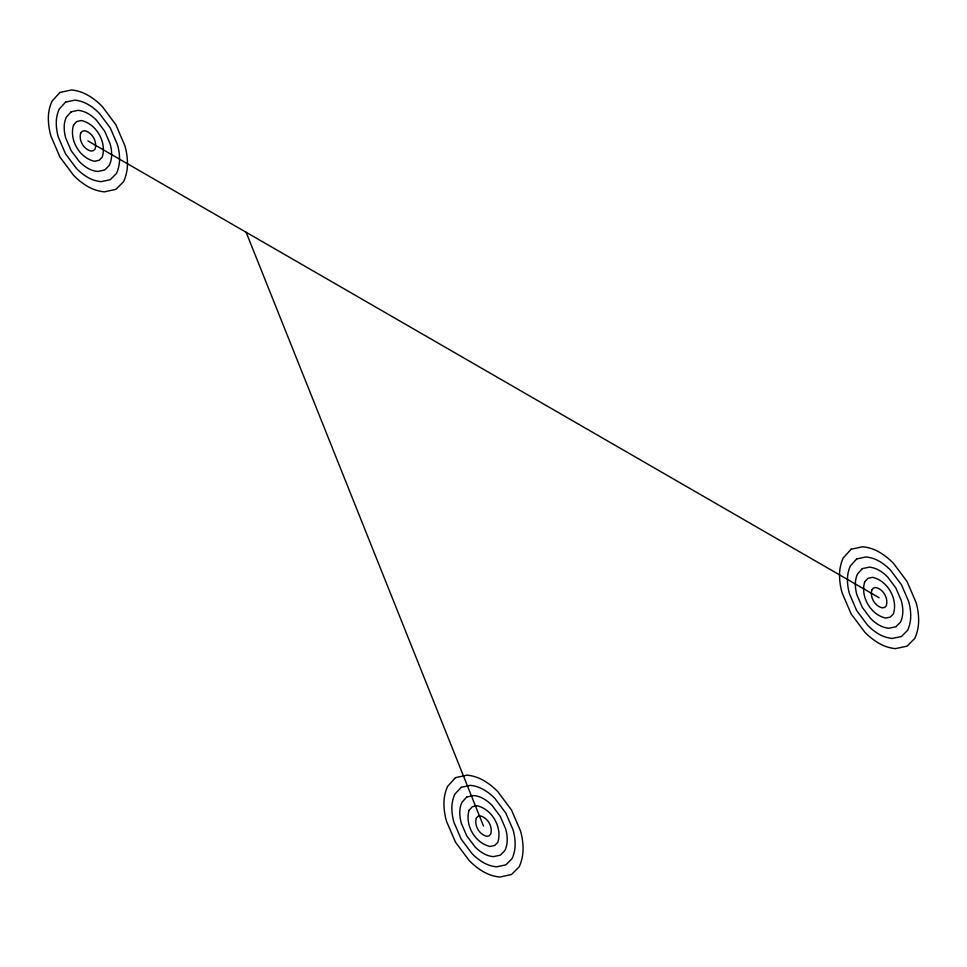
<?xml version="1.0" encoding="UTF-8"?>
<svg xmlns="http://www.w3.org/2000/svg" width="967" height="967" viewBox="0 0 967 967"><rect width="100%" height="100%" fill="white"/><g stroke="black" fill="none" stroke-linecap="round" stroke-linejoin="round"><path stroke-width="1.45" d="M87.912 140.904L879.088 597.703M246.138 232.261L483.5 826.096M73.54 125.045C68.947 139.731 79.451 157.911 94.464 161.284L99.093 160.292L102.188 157.186C107.011 142.403 96.519 123.945 81.349 120.524L76.719 121.528L73.54 125.045M80.72 132.975C78.436 140.324 83.682 149.414 91.188 151.094L93.509 150.598L95.056 149.051C97.462 141.653 92.216 132.431 84.637 130.714L82.316 131.222L80.72 132.975M469.128 810.225C464.547 824.911 475.039 843.103 490.051 846.476L494.693 845.472L497.787 842.378C502.598 827.583 492.118 809.125 476.949 805.716L472.307 806.708L469.128 810.225M476.32 818.155C474.023 825.504 479.269 834.594 486.776 836.286L489.097 835.778L490.644 834.231C493.049 826.833 487.803 817.611 480.224 815.906L477.903 816.402L476.32 818.155M864.716 581.832C860.134 596.518 870.638 614.71 885.651 618.082L890.281 617.079L893.375 613.985C898.186 599.189 887.706 580.732 872.536 577.323L867.907 578.314L864.716 581.832M871.908 589.761C869.611 597.11 874.857 606.2 882.363 607.892L884.684 607.385L886.231 605.838C888.637 598.44 883.403 589.217 875.812 587.513L873.491 588.009L871.908 589.761M59.942 92.457L51.976 101.245A40.819 40.819 0 0 0 48.35 118.071A63.931 63.931 0 0 0 50.997 136.274L59.942 157.053L73.468 175.184A63.931 63.931 0 0 0 87.912 186.583A40.819 40.819 0 0 0 104.291 191.853L115.883 189.363L123.619 181.615A43.346 43.346 0 0 0 127.463 163.749A63.931 63.931 0 0 0 124.816 145.534L115.883 124.755L102.357 106.624A63.931 63.931 0 0 0 87.912 95.225A40.819 40.819 0 0 0 71.522 89.955L59.942 92.457M65.526 102.151L59.168 109.174A32.66 32.66 0 0 0 56.267 122.64A51.142 51.142 0 0 0 58.383 137.205L65.526 153.826L76.357 168.331A51.142 51.142 0 0 0 87.912 177.457A32.66 32.66 0 0 0 101.015 181.663L110.286 179.669L116.475 173.468A34.679 34.679 0 0 0 119.557 159.18A51.142 51.142 0 0 0 117.442 144.615L110.286 127.982L99.468 113.49A51.142 51.142 0 0 0 87.912 104.363A32.66 32.66 0 0 0 74.797 100.145L65.526 102.151M71.123 111.834L66.348 117.104A24.489 24.489 0 0 0 64.173 127.209A38.354 38.354 0 0 0 65.768 138.136L71.123 150.598L79.246 161.477A38.354 38.354 0 0 0 87.912 168.318A24.489 24.489 0 0 0 97.74 171.473L104.69 169.974L109.331 165.333A26 26 0 0 0 111.64 154.611A38.354 38.354 0 0 0 110.057 143.684L104.69 131.222L96.579 120.343A38.354 38.354 0 0 0 87.912 113.502A24.489 24.489 0 0 0 78.073 110.335L71.123 111.834M455.53 777.637L447.576 786.425A40.819 40.819 0 0 0 443.938 803.251A63.931 63.931 0 0 0 446.585 821.466L455.53 842.245L469.055 860.376A63.931 63.931 0 0 0 483.5 871.775A40.819 40.819 0 0 0 499.891 877.045L511.47 874.543L519.206 866.795A43.346 43.346 0 0 0 523.062 848.929A63.931 63.931 0 0 0 520.415 830.726L511.47 809.947L497.945 791.816A63.931 63.931 0 0 0 483.5 780.417A40.819 40.819 0 0 0 467.109 775.147L455.53 777.637M461.126 787.331L454.756 794.354A32.66 32.66 0 0 0 451.855 807.82A51.142 51.142 0 0 0 453.97 822.385L461.126 839.018L471.944 853.51A51.142 51.142 0 0 0 483.5 862.637A32.66 32.66 0 0 0 496.603 866.855L505.874 864.849L512.063 858.66A34.679 34.679 0 0 0 515.145 844.36A51.142 51.142 0 0 0 513.03 829.795L505.874 813.174L495.056 798.669A51.142 51.142 0 0 0 483.5 789.543A32.66 32.66 0 0 0 470.397 785.337L461.126 787.331M466.71 797.026L461.948 802.296A24.489 24.489 0 0 0 459.76 812.389A38.354 38.354 0 0 0 461.356 823.316L466.71 835.778L474.833 846.657A38.354 38.354 0 0 0 483.5 853.498A24.489 24.489 0 0 0 493.327 856.665L500.29 855.166L504.919 850.513A26 26 0 0 0 507.24 839.791A38.354 38.354 0 0 0 505.644 828.864L500.29 816.402L492.167 805.523A38.354 38.354 0 0 0 483.5 798.682A24.489 24.489 0 0 0 473.673 795.527L466.71 797.026M851.117 549.244L843.164 558.032A40.819 40.819 0 0 0 839.537 574.857A63.931 63.931 0 0 0 842.184 593.073L851.117 613.852L864.643 631.971A63.931 63.931 0 0 0 879.088 643.381A40.819 40.819 0 0 0 895.478 648.652L907.058 646.149L914.794 638.401A43.346 43.346 0 0 0 918.65 620.536A63.931 63.931 0 0 0 916.003 602.32L907.058 581.542L893.532 563.423A63.931 63.931 0 0 0 879.088 552.024A40.819 40.819 0 0 0 862.709 546.754L851.117 549.244M856.714 558.938L850.344 565.961A32.66 32.66 0 0 0 847.443 579.426A51.142 51.142 0 0 0 849.558 593.992L856.714 610.612L867.532 625.117A51.142 51.142 0 0 0 879.088 634.243A32.66 32.66 0 0 0 892.203 638.462L901.474 636.455L907.65 630.266A34.679 34.679 0 0 0 910.733 615.967A51.142 51.142 0 0 0 908.617 601.401L901.474 584.781L890.643 570.276A51.142 51.142 0 0 0 879.088 561.15A32.66 32.66 0 0 0 865.985 556.944L856.714 558.938M862.31 568.632L857.536 573.902A24.489 24.489 0 0 0 855.36 583.995A38.354 38.354 0 0 0 856.943 594.923L862.31 607.385L870.421 618.264A38.354 38.354 0 0 0 879.088 625.105A24.489 24.489 0 0 0 888.927 628.272L895.877 626.773L900.519 622.119A26 26 0 0 0 902.827 611.398A38.354 38.354 0 0 0 901.232 600.471L895.877 588.009L887.754 577.13A38.354 38.354 0 0 0 879.088 570.288A24.489 24.489 0 0 0 869.26 567.133L862.31 568.632"/></g></svg>
